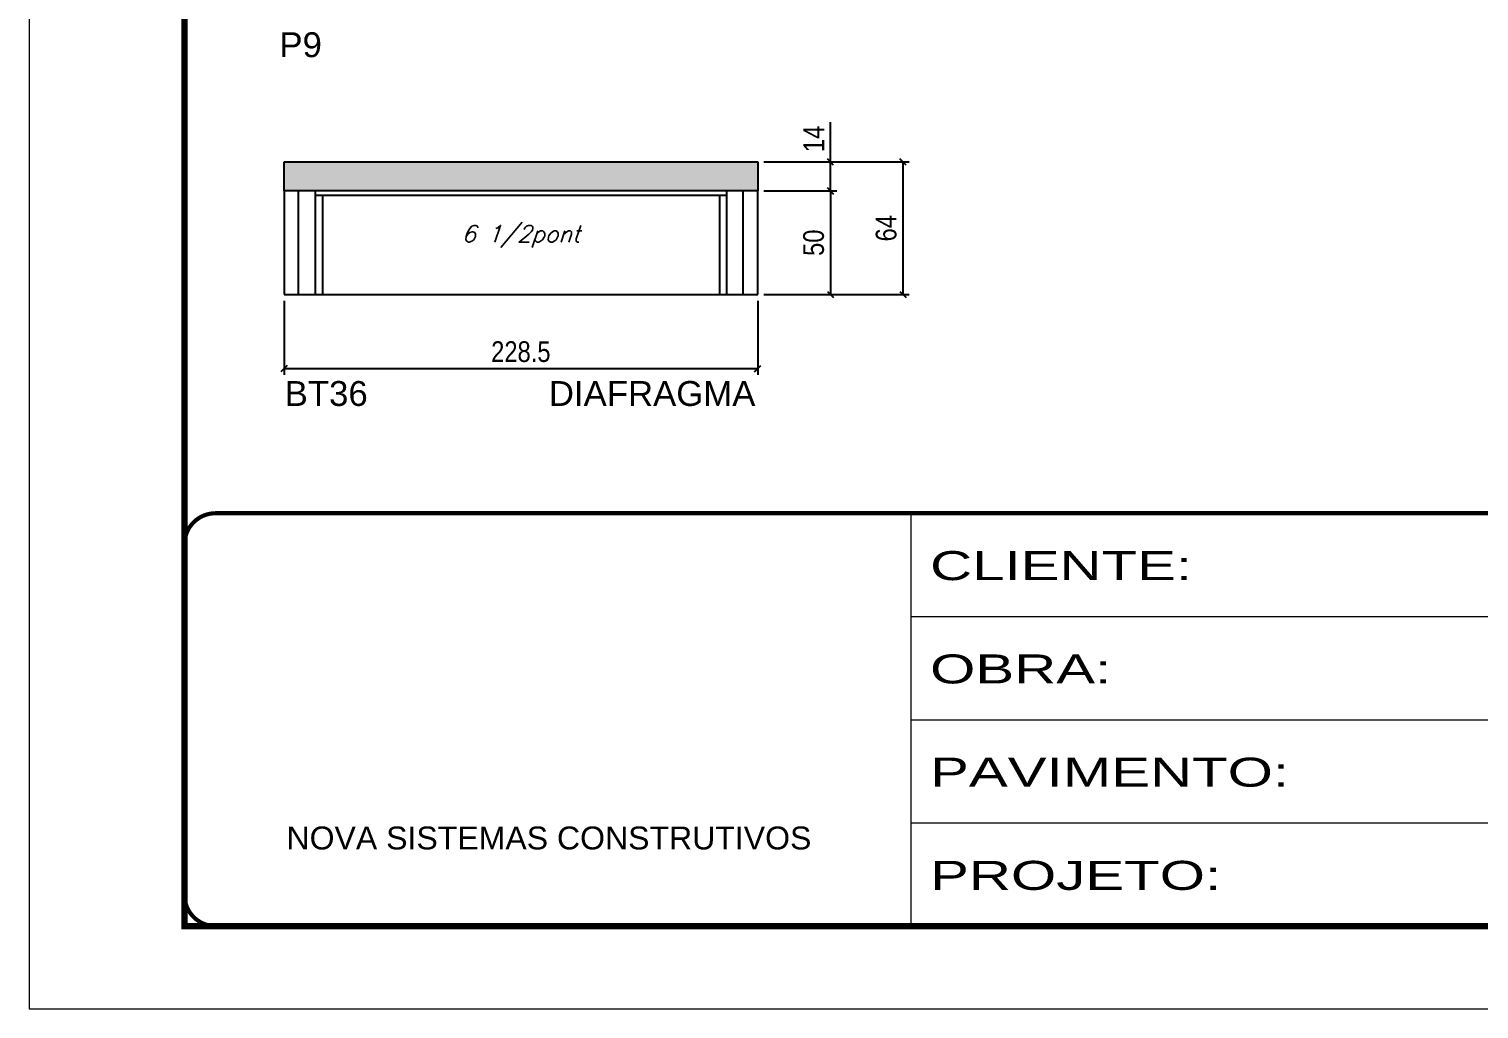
# Model space of a CAD drawing. Extents: x 3309 to 9590, y -2522 to 14608.
# Drawn here: x 3309 to 4009, y 7815 to 8288 of the extents above; entities that cross this region are included whole.
import ezdxf

# ---------------------------------------------------------------- set-up
doc = ezdxf.new("R2010")
doc.units = 0
doc.linetypes.add('CONTINUO', pattern=[0])
doc.linetypes.add('DASHED', pattern=[0.75, 0.5, -0.25])
for name, color, linetype in [('5', 5, 'Continuous'), ('COTA', 241, 'Continuous'), ('Painéis', 200, 'Continuous'), ('SARR_2.2x7', 40, 'Continuous'), ('SARR_3.5x7', 81, 'Continuous'), ('texto', 7, 'Continuous')]:
    doc.layers.add(name, color=color, linetype=linetype)
doc.layers.add('Folhas', color=255, linetype='Continuous', lineweight=9)
doc.layers.add('SARRAFO DE PRESSAO', color=251, linetype='DASHED', lineweight=9)
doc.styles.add('ARIAL', font='arial.ttf')
doc.styles.add('COTA TECNICA', font='techl___.ttf', dxfattribs={"height": 10})
doc.styles.add('Romans', font='romans.shx')
doc.styles.get("Standard").update_dxf_attribs({"font": 'arial.ttf'})
doc.styles.add('Tecnologia', font='')
doc.styles.get('Tecnologia').set_extended_font_data('Forgotten Futurist')
doc.dimstyles.new('PAINEL', dxfattribs={"dimtxt": 10, "dimasz": 3, "dimexe": 3, "dimexo": 3, "dimgap": 3, "dimtad": 1, "dimdec": 1, "dimzin": 12, "dimdsep": 46, "dimtxsty": 'COTA TECNICA', "dimblk1": 'OBLIQUE', "dimblk2": 'OBLIQUE', "dimsah": 1, "dimcen": 0.9, "dimclrd": 4, "dimclre": 4, "dimclrt": 240, "dimadec": 1, "dimazin": 3, "dimtfac": 1, "dimtdec": 1, "dimtmove": 0, "dimatfit": 3, "dimfxl": 1, "dimtolj": 1, "dimtzin": 12, "dimarcsym": 0})

# ---------------------------------------------------------------- blocks, each defined once
blk = doc.blocks.new('9999999999')
at = {"color": 30, "linetype": 'CONTINUO'}
for p, q in [((98564.56, 34230.21), (98564.56, 34429.45)), ((98564.56, 34379.64), (99583.98, 34379.64)), ((98564.56, 34329.83), (99487.98, 34329.83)), ((98564.56, 34280.02), (99487.98, 34280.02))]:
    blk.add_line(p, q, dxfattribs=at)
at = {"color": 30, "linetype": 'CONTINUO', "const_width": 2}
blk.add_lwpolyline([(99583.98, 34230.21), (99583.98, 34414.45, 0.414214), (99568.98, 34429.45), (98228.98, 34429.45, 0.414214), (98213.98, 34414.45), (98213.98, 34245.21, 0.414214), (98228.98, 34230.21), (99583.98, 34230.21)], format="xyb", dxfattribs=at)
at = {"layer": 'Folhas'}
blk.add_lwpolyline([(98138.98, 34190.21), (99623.98, 34190.21), (99623.98, 35240.21), (98138.98, 35240.21)], close=True, dxfattribs=at)
at = {"layer": 'Folhas', "color": 30, "const_width": 3}
blk.add_lwpolyline([(98213.98, 34230.21), (99583.98, 34230.21), (99583.98, 35200.21), (98213.98, 35200.21)], close=True, dxfattribs=at)
at = {"color": 7, "linetype": 'Continuous', "ltscale": 5, "style": 'ARIAL'}
blk.add_text('NOVA SISTEMAS CONSTRUTIVOS', height=11.0592, dxfattribs=at).set_placement((98263.19, 34267.21))
at = {"layer": 'Folhas', "color": 7, "style": 'Tecnologia', "width": 1.5}
for s, p in [('CLIENTE:', (98573.65, 34397.17)), ('OBRA:', (98573.65, 34347.31)), ('PAVIMENTO:', (98573.65, 34297.5)), ('PROJETO:', (98573.65, 34247.69))]:
    blk.add_text(s, height=14, dxfattribs=at).set_placement(p)
blk = doc.blocks.new('_Oblique')
at = {"color": 0, "linetype": 'ByBlock', "lineweight": -2}
blk.add_line((-0.5, -0.5), (0.5, 0.5), dxfattribs=at)
blk = doc.blocks.new('*D573')
at = {"layer": 'COTA', "color": 4, "lineweight": -2, "transparency": 16777216}
for p, q in [((3432.38, 8156.76), (3432.38, 8121.02)), ((3660.88, 8156.76), (3660.88, 8121.02)), ((3432.38, 8124.02), (3660.88, 8124.02))]:
    blk.add_line(p, q, dxfattribs=at)
at = {"layer": 'Defpoints', "color": 0, "transparency": 16777216}
for p in [(3432.38, 8159.76, 0), (3660.88, 8159.76, 0), (3660.88, 8124.02)]:
    blk.add_point(p, dxfattribs=at)
at = {"layer": 'COTA', "color": 4, "lineweight": -2, "transparency": 16777216, "xscale": 3, "yscale": 3, "zscale": 3, "rotation": 180}
blk.add_blockref('_Oblique', (3432.38, 8124.02), dxfattribs=at)
at = {"layer": 'COTA', "color": 4, "lineweight": -2, "transparency": 16777216, "xscale": 3, "yscale": 3, "zscale": 3}
blk.add_blockref('_Oblique', (3660.88, 8124.02), dxfattribs=at)
at = {"layer": 'COTA', "color": 240, "transparency": 16777216, "insert": (3546.63, 8132.15), "char_height": 10, "attachment_point": 5, "style": 'COTA TECNICA'}
blk.add_mtext('\\A1;228.5', dxfattribs=at)
blk = doc.blocks.new('*D574')
at = {"layer": 'COTA', "color": 4, "lineweight": -2, "transparency": 16777216}
for p, q in [((3663.88, 8209.76), (3699.02, 8209.76)), ((3696.02, 8209.76), (3696.02, 8159.76)), ((3663.88, 8159.76), (3699.02, 8159.76))]:
    blk.add_line(p, q, dxfattribs=at)
at = {"layer": 'Defpoints', "color": 0, "transparency": 16777216}
for p in [(3660.88, 8209.76), (3660.88, 8159.76), (3696.02, 8159.76)]:
    blk.add_point(p, dxfattribs=at)
at = {"layer": 'COTA', "color": 4, "lineweight": -2, "transparency": 16777216, "xscale": 3, "yscale": 3, "zscale": 3}
for p, rotation in [((3696.02, 8209.76), 90), ((3696.02, 8159.76), 270)]:
    blk.add_blockref('_Oblique', p, dxfattribs=dict(at, rotation=rotation))
at = {"layer": 'COTA', "color": 240, "transparency": 16777216, "insert": (3687.91, 8184.76), "char_height": 10, "attachment_point": 5, "rotation": 90, "style": 'COTA TECNICA'}
blk.add_mtext('\\A1;50', dxfattribs=at)
blk = doc.blocks.new('*D575')
at = {"layer": 'COTA', "color": 4, "lineweight": -2, "transparency": 16777216}
for p, q in [((3696.02, 8223.76), (3696.02, 8242.88)), ((3663.88, 8223.76), (3699.02, 8223.76)), ((3696.02, 8209.76), (3696.02, 8223.76)), ((3663.88, 8209.76), (3699.02, 8209.76))]:
    blk.add_line(p, q, dxfattribs=at)
at = {"layer": 'Defpoints', "color": 0, "transparency": 16777216}
for p in [(3660.88, 8223.76), (3696.02, 8223.76), (3660.88, 8209.76)]:
    blk.add_point(p, dxfattribs=at)
at = {"layer": 'COTA', "color": 4, "lineweight": -2, "transparency": 16777216, "xscale": 3, "yscale": 3, "zscale": 3}
for p, rotation in [((3696.02, 8223.76), 90), ((3696.02, 8209.76), 270)]:
    blk.add_blockref('_Oblique', p, dxfattribs=dict(at, rotation=rotation))
at = {"layer": 'COTA', "color": 240, "transparency": 16777216, "insert": (3687.95, 8234.82), "char_height": 10, "attachment_point": 5, "rotation": 90, "style": 'COTA TECNICA'}
blk.add_mtext('\\A1;14', dxfattribs=at)
blk = doc.blocks.new('*D576')
at = {"layer": 'COTA', "color": 4, "lineweight": -2, "transparency": 16777216}
for p, q in [((3663.88, 8223.76), (3733.99, 8223.76)), ((3730.99, 8159.76), (3730.99, 8223.76)), ((3663.88, 8159.76), (3733.99, 8159.76))]:
    blk.add_line(p, q, dxfattribs=at)
at = {"layer": 'Defpoints', "color": 0, "transparency": 16777216}
for p in [(3660.88, 8223.76), (3730.99, 8223.76), (3660.88, 8159.76)]:
    blk.add_point(p, dxfattribs=at)
at = {"layer": 'COTA', "color": 4, "lineweight": -2, "transparency": 16777216, "xscale": 3, "yscale": 3, "zscale": 3}
for p, rotation in [((3730.99, 8223.76), 90), ((3730.99, 8159.76), 270)]:
    blk.add_blockref('_Oblique', p, dxfattribs=dict(at, rotation=rotation))
at = {"layer": 'COTA', "color": 240, "transparency": 16777216, "insert": (3722.89, 8191.76), "char_height": 10, "attachment_point": 5, "rotation": 90, "style": 'COTA TECNICA'}
blk.add_mtext('\\A1;64', dxfattribs=at)

msp = doc.modelspace()

# ---------------------------------------------------------------- hatches: boundary and pattern name
at = {"layer": 'COTA'}
h = msp.add_hatch(dxfattribs=at)
h.set_pattern_fill('AR-CONC', color=256, scale=0.03)
h.set_pattern_definition([(50, (0, 2), (5.46554, -0.4781726), [0.5715, -6.2865]), (355, (0, 2), (-1.0573026, 5.7317054), [0.4572, -5.0292175]), (100.451445, (0.4555, 1.96), (4.4082374, 5.2535326), [0.4857003, -5.3427073]), (46.1842, (0, 3.524), (8.132371, -1.26127), [0.85725, -9.42975]), (96.63556, (0.678, 3.419), (7.122124, 7.422784), [0.728551, -8.014068]), (351.18415, (0, 3.524), (7.122124, 7.422784), [0.685799, -7.543792]), (21, (0.762, 3.143), (4.5484317, -3.067956), [0.5715, -6.2865]), (326, (0.762, 3.143), (1.854061, 5.525639), [0.4572, -5.0292]), (71.451445, (1.141, 2.8873), (6.4024926, 2.457683), [0.4857003, -5.342698]), (37.5, (0, 2), (0.0926581, 2.53665117), [0, -4.96824, 0, -5.1054, 0, -5.04825]), (7.5, (0, 2), (2.0045899, 3.00541724), [0, -2.91084, 0, -4.85394, 0, -1.92405]), (327.5, (-1.6993, 2), (4.06771786, -0.1718623), [0, -1.905, 0, -5.9436, 0, -7.8867]), (317.5, (-2.4613, 2), (4.4438754, 0.7627947), [0, -2.4765, 0, -3.94716, 0, -5.6007])])
h.paths.add_polyline_path([(3660.88, 8209.76), (3660.88, 8223.76), (3432.38, 8223.76), (3432.38, 8209.76)])

# ---------------------------------------------------------------- linework, layer by layer
for p, q in [((3432.38, 8209.76), (3432.38, 8223.76)), ((3432.38, 8223.76), (3660.88, 8223.76)), ((3660.88, 8223.76), (3660.88, 8209.76))]:
    msp.add_line(p, q, dxfattribs=at)
at = {"layer": 'Painéis', "linetype": 'ByBlock'}
for p, q in [((3660.88, 8209.76), (3432.38, 8209.76)), ((3432.38, 8209.76), (3432.38, 8159.76)), ((3660.88, 8159.76), (3660.88, 8209.76)), ((3432.38, 8159.76), (3660.88, 8159.76))]:
    msp.add_line(p, q, dxfattribs=at)
at = {"layer": 'SARR_2.2x7', "linetype": 'Continuous'}
for p, q in [((3439.38, 8159.76), (3439.38, 8209.76)), ((3645.88, 8207.56), (3447.38, 8207.56)), ((3653.88, 8159.76), (3653.88, 8209.76))]:
    msp.add_line(p, q, dxfattribs=at)
at = {"layer": 'SARR_3.5x7'}
for p, q in [((3447.38, 8209.76), (3447.38, 8159.76)), ((3450.88, 8207.56), (3450.88, 8159.76)), ((3642.38, 8207.56), (3642.38, 8159.76)), ((3645.88, 8209.76), (3645.88, 8159.76))]:
    msp.add_line(p, q, dxfattribs=at)

# ---------------------------------------------------------------- block references
at = {"layer": 'SARRAFO DE PRESSAO', "color": 6, "linetype": 'ByBlock'}
msp.add_blockref('9999999999', (-94829.61, -26375.22), dxfattribs=at)

# ---------------------------------------------------------------- texts
at = {"layer": '5', "linetype": 'Continuous'}
for s, rotation, p in [('P9', 0.00004, (3430.16, 8274.31)), ('BT36', 359.99996, (3432.7, 8106.01)), ('DIAFRAGMA', 359.99996, (3560.14, 8106.01))]:
    msp.add_text(s, height=12, rotation=rotation, dxfattribs=at).set_placement(p)
at = {"layer": 'texto', "color": 2, "insert": (3546.63, 8187.76), "char_height": 8, "attachment_point": 5, "style": 'Romans'}
msp.add_mtext('{\\Q19;\\C256;6 1/2pont}', dxfattribs=at)

# ---------------------------------------------------------------- dimensions: what is measured, and where the dimension line sits
at = {"layer": 'COTA'}
for base, p1, p2, picture, middle in [((3696.02, 8223.76), (3660.88, 8209.76), (3660.88, 8223.76), '*D575', (3687.95, 8234.82)), ((3730.99, 8223.76), (3660.88, 8159.76), (3660.88, 8223.76), '*D576', (3722.89, 8191.76)), ((3696.02, 8159.76), (3660.88, 8209.76), (3660.88, 8159.76), '*D574', (3687.91, 8184.76))]:
    dim = msp.add_linear_dim(base=base, p1=p1, p2=p2, angle=90, dimstyle='PAINEL', dxfattribs=at)
    dim.commit()
    dim.dimension.update_dxf_attribs({"geometry": picture, "text_midpoint": middle})
dim = msp.add_linear_dim(base=(3660.88, 8124.02, 0), p1=(3432.38, 8159.76), p2=(3660.88, 8159.76), dimstyle='PAINEL', dxfattribs=at)
dim.commit()
dim.dimension.update_dxf_attribs({"geometry": '*D573', "text_midpoint": (3546.63, 8132.15, 0)})

doc.saveas('drawing.dxf')
